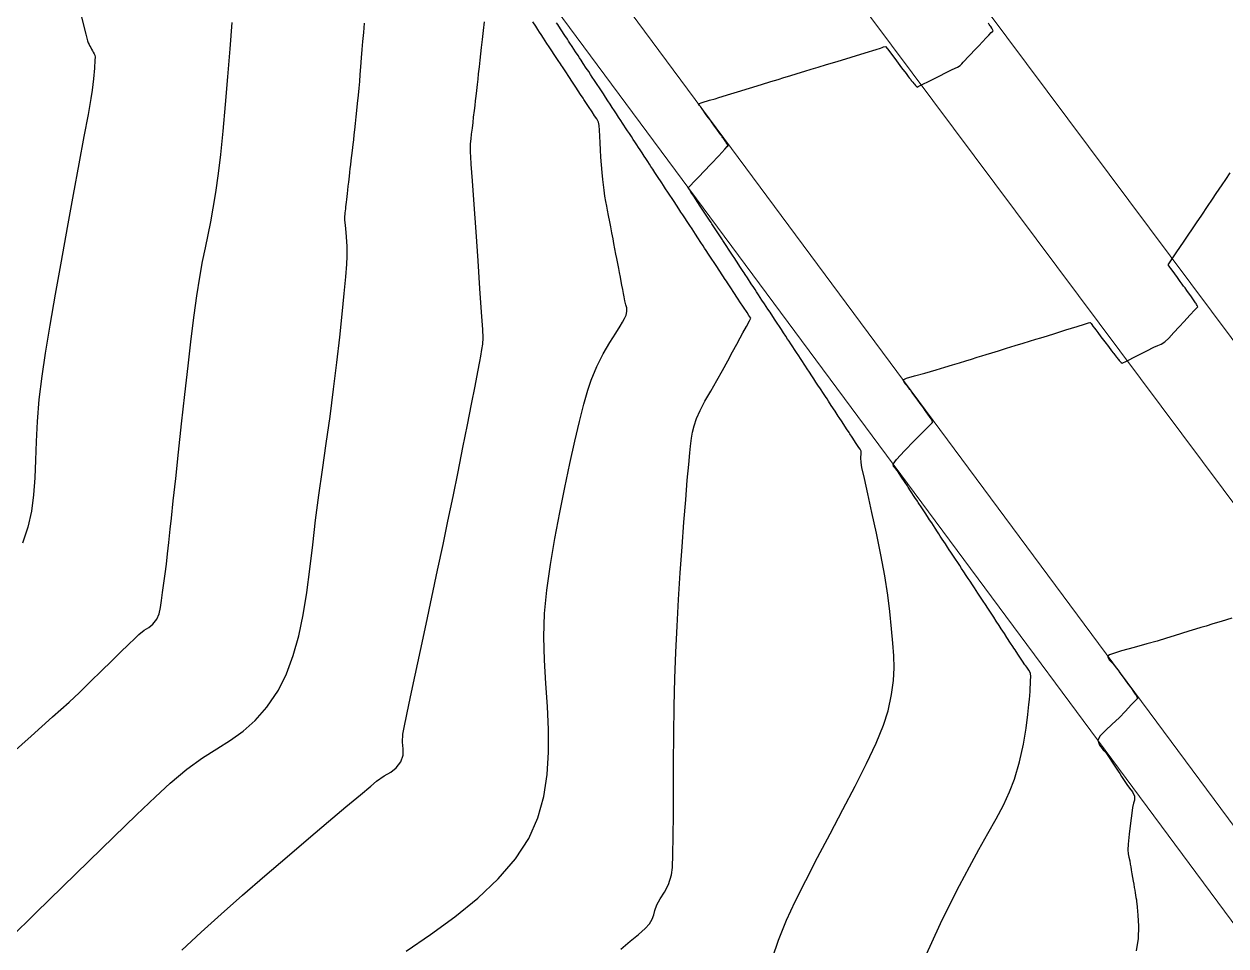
# Model space of a CAD drawing. Header units: millimetres. Extents: x 340454 to 342791, y 6993867 to 6995092.
# Drawn here: x 340795.8 to 340857.7, y 6994780.5 to 6994828 of the extents above; entities that cross this region are included whole.
import ezdxf

# ---------------------------------------------------------------- set-up
doc = ezdxf.new("R2010")
doc.units = ezdxf.units.MM
doc.header["$LTSCALE"] = 10
for name, color, linetype in [('T-HM-CURVA_INTERMEDIARIA', 45, 'Continuous'), ('T-HM-CURVA_MESTRA', 20, 'Continuous'), ('URB-Calçadas', 2, 'Continuous'), ('URB-Quadras', 3, 'Continuous')]:
    doc.layers.add(name, color=color, linetype=linetype)

msp = doc.modelspace()

# ---------------------------------------------------------------- linework, layer by layer
at = {"layer": 'T-HM-CURVA_INTERMEDIARIA', "color": 45, "linetype": 'Continuous', "lineweight": -3, "flags": 128}
for points, elevation in [([(340798.771, 6994828.387), (340799.009, 6994827.438), (340799.095, 6994827.095), (340799.114, 6994827.046), (340799.134, 6994827), (340799.178, 6994826.916), (340799.221, 6994826.833), (340799.264, 6994826.751), (340799.307, 6994826.67), (340799.348, 6994826.59), (340799.39, 6994826.511), (340799.431, 6994826.433), (340799.471, 6994826.356), (340799.484, 6994826.261), (340799.475, 6994826.096), (340799.449, 6994825.688), (340799.404, 6994825.141), (340799.34, 6994824.56), (340799.27, 6994824.134), (340799.122, 6994823.312), (340798.912, 6994822.165), (340798.653, 6994820.765), (340798.361, 6994819.182), (340798.051, 6994817.487), (340797.736, 6994815.753), (340797.432, 6994814.049), (340797.154, 6994812.447), (340796.915, 6994811.018), (340796.732, 6994809.834), (340796.584, 6994808.617), (340796.497, 6994807.498), (340796.448, 6994806.462), (340796.416, 6994805.495), (340796.379, 6994804.583), (340796.315, 6994803.714), (340796.202, 6994802.872), (340796.019, 6994802.045), (340795.744, 6994801.218)], 722), ([(340794.907, 6994790.135), (340796.195, 6994791.288), (340797.298, 6994792.274), (340798.147, 6994793.038), (340798.672, 6994793.527), (340799.251, 6994794.093), (340799.809, 6994794.64), (340800.33, 6994795.151), (340800.8, 6994795.611), (340801.202, 6994796.004), (340801.523, 6994796.313), (340801.745, 6994796.522), (340802.017, 6994796.735), (340802.252, 6994796.885), (340802.461, 6994797.05), (340802.655, 6994797.305), (340802.779, 6994797.586), (340802.858, 6994797.907), (340802.912, 6994798.274), (340802.961, 6994798.69), (340803.025, 6994799.159), (340803.095, 6994799.648), (340803.155, 6994800.142), (340803.212, 6994800.671), (340803.274, 6994801.264), (340803.351, 6994801.952), (340803.413, 6994802.513), (340803.51, 6994803.407), (340803.634, 6994804.561), (340803.779, 6994805.904), (340803.939, 6994807.366), (340804.107, 6994808.874), (340804.276, 6994810.359), (340804.44, 6994811.748), (340804.593, 6994812.971), (340804.727, 6994813.957), (340804.877, 6994814.919), (340805.022, 6994815.731), (340805.163, 6994816.444), (340805.301, 6994817.106), (340805.437, 6994817.769), (340805.571, 6994818.482), (340805.707, 6994819.295), (340805.843, 6994820.259), (340805.958, 6994821.242), (340806.08, 6994822.452), (340806.205, 6994823.813), (340806.328, 6994825.249), (340806.444, 6994826.685), (340806.549, 6994828.045)], 721), ([(340803.953, 6994780.265), (340804.944, 6994781.182), (340805.972, 6994782.11), (340807.079, 6994783.089), (340808.226, 6994784.087), (340809.372, 6994785.073), (340810.477, 6994786.015), (340811.501, 6994786.881), (340812.404, 6994787.64), (340813.146, 6994788.26), (340813.685, 6994788.709), (340813.983, 6994788.957), (340814.37, 6994789.232), (340814.71, 6994789.434), (340814.998, 6994789.648), (340815.23, 6994789.957), (340815.347, 6994790.308), (340815.349, 6994790.626), (340815.317, 6994790.965), (340815.332, 6994791.378), (340815.398, 6994791.736), (340815.534, 6994792.399), (340815.727, 6994793.314), (340815.966, 6994794.429), (340816.238, 6994795.691), (340816.53, 6994797.047), (340816.831, 6994798.445), (340817.127, 6994799.832), (340817.407, 6994801.155), (340817.658, 6994802.361), (340817.918, 6994803.63), (340818.177, 6994804.904), (340818.428, 6994806.144), (340818.663, 6994807.316), (340818.875, 6994808.381), (340819.057, 6994809.304), (340819.203, 6994810.049), (340819.304, 6994810.578), (340819.354, 6994810.856), (340819.41, 6994811.196), (340819.447, 6994811.467), (340819.465, 6994811.809), (340819.447, 6994812.23), (340819.391, 6994813.122), (340819.308, 6994814.347), (340819.209, 6994815.772), (340819.104, 6994817.259), (340819.003, 6994818.674), (340818.917, 6994819.881), (340818.856, 6994820.744), (340818.831, 6994821.128), (340818.82, 6994821.367), (340818.816, 6994821.558), (340818.824, 6994821.797), (340818.846, 6994822.057), (340818.878, 6994822.298), (340818.916, 6994822.597), (340818.951, 6994822.901), (340818.982, 6994823.17), (340819.021, 6994823.506), (340819.052, 6994823.774), (340819.078, 6994824.005), (340819.106, 6994824.247), (340819.141, 6994824.548), (340819.176, 6994824.856), (340819.207, 6994825.123), (340819.239, 6994825.403), (340819.279, 6994825.752), (340819.32, 6994826.11), (340819.356, 6994826.422), (340819.394, 6994826.752), (340819.441, 6994827.161), (340819.495, 6994827.629), (340819.547, 6994828.08)], 719), ([(340815.503, 6994780.198), (340816.767, 6994781.057), (340818.012, 6994781.971), (340819.189, 6994782.931), (340820.248, 6994783.929), (340821.141, 6994784.956), (340821.82, 6994786.005), (340822.286, 6994787.078), (340822.593, 6994788.179), (340822.768, 6994789.306), (340822.84, 6994790.455), (340822.835, 6994791.622), (340822.781, 6994792.803), (340822.706, 6994793.995), (340822.637, 6994795.194), (340822.602, 6994796.396), (340822.628, 6994797.598), (340822.744, 6994798.797), (340822.945, 6994800.127), (340823.171, 6994801.471), (340823.415, 6994802.804), (340823.67, 6994804.098), (340823.93, 6994805.329), (340824.186, 6994806.471), (340824.432, 6994807.497), (340824.66, 6994808.383), (340824.864, 6994809.101), (340825.037, 6994809.626), (340825.328, 6994810.317), (340825.66, 6994810.97), (340825.997, 6994811.555), (340826.3, 6994812.043), (340826.531, 6994812.405), (340826.654, 6994812.611), (340826.756, 6994812.805), (340826.833, 6994812.963), (340826.876, 6994813.157), (340826.869, 6994813.35), (340826.824, 6994813.508), (340826.771, 6994813.705), (340826.732, 6994813.908), (340826.7, 6994814.08), (340826.658, 6994814.296), (340826.617, 6994814.515), (340826.581, 6994814.701), (340826.537, 6994814.934), (340826.491, 6994815.172), (340826.453, 6994815.374), (340826.404, 6994815.627), (340826.355, 6994815.885), (340826.313, 6994816.105), (340826.261, 6994816.381), (340826.207, 6994816.662), (340826.161, 6994816.902), (340826.103, 6994817.204), (340826.045, 6994817.511), (340825.994, 6994817.776), (340825.931, 6994818.107), (340825.879, 6994818.369), (340825.833, 6994818.588), (340825.789, 6994818.815), (340825.741, 6994819.102), (340825.697, 6994819.403), (340825.662, 6994819.674), (340825.631, 6994819.963), (340825.597, 6994820.319), (340825.564, 6994820.72), (340825.538, 6994821.109), (340825.515, 6994821.485), (340825.493, 6994821.847), (340825.475, 6994822.191), (340825.464, 6994822.498), (340825.45, 6994822.746), (340825.42, 6994822.913), (340825.328, 6994823.083), (340825.204, 6994823.242), (340825.078, 6994823.434), (340824.894, 6994823.713), (340824.728, 6994823.967), (340824.654, 6994824.079), (340824.615, 6994824.138), (340824.483, 6994824.338), (340824.24, 6994824.708), (340824.104, 6994824.916), (340824.07, 6994824.968), (340824.035, 6994825.02), (340823.911, 6994825.209), (340823.687, 6994825.549), (340823.554, 6994825.753), (340823.502, 6994825.832), (340823.45, 6994825.91), (340823.333, 6994826.089), (340823.133, 6994826.392), (340823.003, 6994826.59), (340822.935, 6994826.694), (340822.867, 6994826.797), (340822.755, 6994826.968), (340822.581, 6994827.234), (340822.453, 6994827.427), (340822.37, 6994827.554), (340822.287, 6994827.68), (340822.177, 6994827.848), (340822.026, 6994828.077)], 718), ([(340826.556, 6994780.317), (340827.049, 6994780.713), (340827.477, 6994781.065), (340827.815, 6994781.368), (340828.038, 6994781.617), (340828.182, 6994781.863), (340828.258, 6994782.08), (340828.321, 6994782.307), (340828.423, 6994782.586), (340828.595, 6994782.905), (340828.804, 6994783.248), (340829.011, 6994783.648), (340829.176, 6994784.138), (340829.219, 6994784.518), (340829.246, 6994785.193), (340829.262, 6994786.115), (340829.27, 6994787.239), (340829.274, 6994788.518), (340829.279, 6994789.905), (340829.289, 6994791.354), (340829.308, 6994792.819), (340829.34, 6994794.252), (340829.389, 6994795.609), (340829.456, 6994796.944), (340829.536, 6994798.317), (340829.624, 6994799.693), (340829.718, 6994801.032), (340829.812, 6994802.299), (340829.903, 6994803.454), (340829.987, 6994804.461), (340830.059, 6994805.281), (340830.117, 6994805.879), (340830.155, 6994806.215), (340830.21, 6994806.626), (340830.258, 6994806.948), (340830.331, 6994807.263), (340830.459, 6994807.652), (340830.64, 6994808.06), (340830.894, 6994808.538), (340831.191, 6994809.059), (340831.503, 6994809.598), (340831.799, 6994810.125), (340832.068, 6994810.622), (340832.314, 6994811.076), (340832.529, 6994811.475), (340832.708, 6994811.804), (340832.842, 6994812.052), (340833.03, 6994812.391), (340833.188, 6994812.675), (340833.254, 6994812.812), (340833.214, 6994812.885), (340833.159, 6994812.957), (340833.065, 6994813.099), (340832.88, 6994813.38), (340832.697, 6994813.659), (340832.608, 6994813.794), (340832.572, 6994813.849), (340832.536, 6994813.904), (340832.414, 6994814.089), (340832.195, 6994814.423), (340832.058, 6994814.631), (340831.999, 6994814.721), (340831.939, 6994814.812), (340831.822, 6994814.99), (340831.633, 6994815.278), (340831.508, 6994815.468), (340831.439, 6994815.573), (340831.369, 6994815.679), (340831.255, 6994815.852), (340831.081, 6994816.117), (340830.958, 6994816.305), (340830.879, 6994816.425), (340830.799, 6994816.546), (340830.688, 6994816.716), (340830.53, 6994816.956), (340830.408, 6994817.142), (340830.319, 6994817.277), (340830.23, 6994817.413), (340830.118, 6994817.582), (340829.976, 6994817.799), (340829.858, 6994817.979), (340829.759, 6994818.129), (340829.66, 6994818.28), (340829.551, 6994818.446), (340829.422, 6994818.641), (340829.308, 6994818.816), (340829.199, 6994818.981), (340829.09, 6994819.147), (340828.984, 6994819.308), (340828.869, 6994819.483), (340828.758, 6994819.653), (340828.673, 6994819.782), (340828.605, 6994819.885), (340828.52, 6994820.014), (340828.418, 6994820.17), (340828.316, 6994820.325), (340828.208, 6994820.49), (340828.115, 6994820.63), (340828.042, 6994820.741), (340827.95, 6994820.881), (340827.851, 6994821.032), (340827.763, 6994821.167), (340827.657, 6994821.327), (340827.558, 6994821.478), (340827.479, 6994821.599), (340827.38, 6994821.748), (340827.283, 6994821.897), (340827.205, 6994822.015), (340827.107, 6994822.164), (340827.001, 6994822.326), (340826.908, 6994822.467), (340826.808, 6994822.619), (340826.718, 6994822.756), (340826.647, 6994822.864), (340826.557, 6994823.001), (340826.447, 6994823.169), (340826.338, 6994823.334), (340826.235, 6994823.492), (340826.121, 6994823.665), (340826.007, 6994823.838), (340825.893, 6994824.011), (340825.769, 6994824.2), (340825.662, 6994824.363), (340825.559, 6994824.519), (340825.457, 6994824.675), (340825.339, 6994824.854), (340825.201, 6994825.065), (340825.09, 6994825.234), (340824.998, 6994825.373), (340824.907, 6994825.512), (340824.784, 6994825.699), (340824.628, 6994825.936), (340824.517, 6994826.104), (340824.437, 6994826.227), (340824.357, 6994826.349), (340824.232, 6994826.538), (340824.057, 6994826.804), (340823.944, 6994826.977), (340823.875, 6994827.081), (340823.807, 6994827.186), (340823.681, 6994827.377), (340823.489, 6994827.669), (340823.372, 6994827.847), (340823.314, 6994827.935), (340823.257, 6994828.023)], 717), ([(340834.381, 6994779.869), (340834.679, 6994780.775), (340835.092, 6994781.805), (340835.54, 6994782.765), (340836.085, 6994783.851), (340836.697, 6994785.027), (340837.347, 6994786.254), (340838.003, 6994787.496), (340838.635, 6994788.714), (340839.214, 6994789.87), (340839.709, 6994790.927), (340840.09, 6994791.847), (340840.327, 6994792.593), (340840.505, 6994793.435), (340840.606, 6994794.153), (340840.642, 6994794.798), (340840.629, 6994795.422), (340840.578, 6994796.079), (340840.505, 6994796.819), (340840.422, 6994797.695), (340840.32, 6994798.541), (340840.158, 6994799.539), (340839.954, 6994800.625), (340839.728, 6994801.734), (340839.499, 6994802.802), (340839.285, 6994803.764), (340839.107, 6994804.556), (340838.983, 6994805.113), (340838.933, 6994805.371), (340838.932, 6994805.627), (340838.948, 6994805.841), (340838.949, 6994805.964), (340838.895, 6994806.06), (340838.826, 6994806.151), (340838.691, 6994806.357), (340838.477, 6994806.682), (340838.363, 6994806.856), (340838.316, 6994806.927), (340838.189, 6994807.12), (340837.954, 6994807.478), (340837.813, 6994807.693), (340837.76, 6994807.773), (340837.707, 6994807.853), (340837.594, 6994808.026), (340837.399, 6994808.322), (340837.263, 6994808.53), (340837.183, 6994808.651), (340837.104, 6994808.771), (340836.996, 6994808.936), (340836.841, 6994809.171), (340836.712, 6994809.367), (340836.609, 6994809.525), (340836.505, 6994809.682), (340836.4, 6994809.842), (340836.28, 6994810.024), (340836.162, 6994810.204), (340836.072, 6994810.341), (340836.001, 6994810.45), (340835.911, 6994810.586), (340835.813, 6994810.736), (340835.722, 6994810.873), (340835.612, 6994811.041), (340835.504, 6994811.205), (340835.418, 6994811.336), (340835.32, 6994811.485), (340835.228, 6994811.626), (340835.155, 6994811.737), (340835.062, 6994811.878), (340834.947, 6994812.053), (340834.835, 6994812.224), (340834.731, 6994812.382), (340834.621, 6994812.549), (340834.512, 6994812.715), (340834.388, 6994812.903), (340834.246, 6994813.12), (340834.137, 6994813.285), (340834.05, 6994813.419), (340833.962, 6994813.552), (340833.832, 6994813.749), (340833.661, 6994814.01), (340833.55, 6994814.178), (340833.481, 6994814.284), (340833.412, 6994814.389), (340833.283, 6994814.586), (340833.086, 6994814.885), (340832.969, 6994815.063), (340832.915, 6994815.144), (340832.862, 6994815.226), (340832.731, 6994815.424), (340832.516, 6994815.753), (340832.393, 6994815.939), (340832.352, 6994816.001), (340832.312, 6994816.063), (340832.18, 6994816.263), (340831.95, 6994816.613), (340831.823, 6994816.806), (340831.792, 6994816.853), (340831.761, 6994816.9), (340831.627, 6994817.105), (340831.385, 6994817.473), (340831.254, 6994817.673), (340831.211, 6994817.737), (340831.125, 6994817.869), (340830.924, 6994818.175), (340830.684, 6994818.54), (340830.498, 6994818.823), (340830.316, 6994819.099), (340830.176, 6994819.312), (340830.114, 6994819.407), (340830.069, 6994819.466), (340830.037, 6994819.525), (340830.127, 6994819.628), (340830.339, 6994819.848), (340830.592, 6994820.112), (340830.838, 6994820.372), (340831.21, 6994820.765), (340831.605, 6994821.182), (340831.918, 6994821.513), (340832.047, 6994821.649), (340832.086, 6994821.684), (340832.045, 6994821.771), (340832.019, 6994821.814), (340831.992, 6994821.858), (340831.963, 6994821.903), (340831.934, 6994821.947), (340831.9, 6994821.997), (340831.865, 6994822.049), (340831.824, 6994822.107), (340831.787, 6994822.161), (340831.757, 6994822.202), (340831.728, 6994822.242), (340831.662, 6994822.334), (340831.539, 6994822.504), (340831.453, 6994822.623), (340831.389, 6994822.712), (340831.325, 6994822.8), (340831.267, 6994822.88), (340831.176, 6994823.006), (340831.065, 6994823.158), (340830.931, 6994823.344), (340830.801, 6994823.523), (340830.738, 6994823.61), (340830.708, 6994823.652), (340830.678, 6994823.693), (340830.613, 6994823.767), (340830.562, 6994823.854), (340830.754, 6994823.925), (340831.131, 6994824.035), (340831.425, 6994824.119), (340831.608, 6994824.175), (340831.79, 6994824.231), (340832.055, 6994824.312), (340832.567, 6994824.469), (340833.196, 6994824.662), (340833.814, 6994824.852), (340834.289, 6994824.997), (340834.67, 6994825.114), (340834.966, 6994825.205), (340835.262, 6994825.296), (340835.643, 6994825.412), (340836.038, 6994825.533), (340836.372, 6994825.636), (340836.719, 6994825.742), (340837.153, 6994825.875), (340837.7, 6994826.043), (340838.422, 6994826.264), (340839.149, 6994826.487), (340839.712, 6994826.66), (340839.941, 6994826.73), (340840.017, 6994826.753), (340840.096, 6994826.786), (340840.197, 6994826.809), (340840.304, 6994826.683), (340840.513, 6994826.4), (340840.763, 6994826.062), (340841.026, 6994825.716), (340841.255, 6994825.415), (340841.363, 6994825.271), (340841.417, 6994825.202), (340841.461, 6994825.144), (340841.492, 6994825.104), (340841.524, 6994825.064), (340841.559, 6994825.019), (340841.594, 6994824.976), (340841.654, 6994824.903), (340841.691, 6994824.859), (340841.747, 6994824.795), (340841.791, 6994824.749), (340841.831, 6994824.719), (340841.875, 6994824.746), (340842.057, 6994824.837), (340842.478, 6994825.047), (340842.958, 6994825.286), (340843.318, 6994825.466), (340843.633, 6994825.62), (340843.896, 6994825.747), (340844.038, 6994825.825), (340844.123, 6994825.908), (340844.202, 6994825.998), (340844.288, 6994826.089), (340844.425, 6994826.234), (340844.591, 6994826.409), (340844.765, 6994826.594), (340844.991, 6994826.832), (340845.211, 6994827.065), (340845.37, 6994827.233), (340845.52, 6994827.391), (340845.645, 6994827.524), (340845.699, 6994827.581), (340845.738, 6994827.621), (340845.71, 6994827.681), (340845.665, 6994827.758), (340845.617, 6994827.832), (340845.586, 6994827.879), (340845.54, 6994827.947), (340845.501, 6994828.003)], 716), ([(340858.025, 6994797.358), (340857.48, 6994797.192), (340857.056, 6994797.061), (340856.708, 6994796.955), (340856.436, 6994796.872), (340856.165, 6994796.788), (340855.817, 6994796.682), (340855.433, 6994796.564), (340855.069, 6994796.452), (340854.673, 6994796.331), (340854.192, 6994796.183), (340853.655, 6994796.031), (340852.999, 6994795.855), (340852.357, 6994795.677), (340851.944, 6994795.548), (340851.737, 6994795.466), (340851.663, 6994795.422), (340851.649, 6994795.404), (340851.645, 6994795.374), (340851.66, 6994795.309), (340851.729, 6994795.203), (340851.862, 6994795.064), (340851.993, 6994794.929), (340852.082, 6994794.807), (340852.17, 6994794.685), (340852.267, 6994794.551), (340852.38, 6994794.394), (340852.519, 6994794.203), (340852.679, 6994793.982), (340852.756, 6994793.875), (340852.79, 6994793.829), (340852.825, 6994793.78), (340852.86, 6994793.731), (340852.893, 6994793.684), (340852.921, 6994793.644), (340852.953, 6994793.598), (340852.99, 6994793.544), (340853.022, 6994793.497), (340853.05, 6994793.453), (340853.08, 6994793.408), (340853.125, 6994793.335), (340853.157, 6994793.279), (340853.174, 6994793.228), (340853.084, 6994793.133), (340852.856, 6994792.895), (340852.548, 6994792.575), (340852.222, 6994792.233), (340851.875, 6994791.901), (340851.523, 6994791.582), (340851.246, 6994791.299), (340851.125, 6994791.074), (340851.214, 6994790.812), (340851.406, 6994790.583), (340851.522, 6994790.47), (340851.565, 6994790.403), (340851.609, 6994790.337), (340851.709, 6994790.185), (340851.9, 6994789.894), (340852.072, 6994789.633), (340852.175, 6994789.475), (340852.258, 6994789.35), (340852.356, 6994789.201), (340852.451, 6994789.056), (340852.527, 6994788.941), (340852.622, 6994788.796), (340852.768, 6994788.61), (340852.924, 6994788.409), (340853.023, 6994788.186), (340853.024, 6994787.99), (340852.97, 6994787.823), (340852.915, 6994787.613), (340852.876, 6994787.311), (340852.814, 6994786.804), (340852.748, 6994786.23), (340852.697, 6994785.725), (340852.679, 6994785.426), (340852.699, 6994785.216), (340852.735, 6994785.048), (340852.774, 6994784.865), (340852.804, 6994784.69), (340852.827, 6994784.55), (340852.853, 6994784.395), (340852.889, 6994784.186), (340852.921, 6994783.995), (340852.952, 6994783.811), (340852.979, 6994783.651), (340853.006, 6994783.491), (340853.03, 6994783.351), (340853.053, 6994783.212), (340853.074, 6994783.088), (340853.096, 6994782.964), (340853.114, 6994782.855), (340853.125, 6994782.756), (340853.133, 6994782.656), (340853.156, 6994782.48), (340853.199, 6994782.069), (340853.227, 6994781.502), (340853.205, 6994780.86), (340853.099, 6994780.223)], 714)]:
    msp.add_lwpolyline(points, dxfattribs=dict(at, elevation=elevation))
at = {"layer": 'T-HM-CURVA_MESTRA', "color": 20, "linetype": 'Continuous', "lineweight": -3, "flags": 128}
for points, elevation in [([(340795.115, 6994780.884), (340796.437, 6994782.182), (340797.807, 6994783.522), (340799.166, 6994784.847), (340800.456, 6994786.1), (340801.621, 6994787.223), (340802.603, 6994788.16), (340803.345, 6994788.852), (340804.212, 6994789.582), (340805.013, 6994790.157), (340805.757, 6994790.636), (340806.452, 6994791.078), (340807.108, 6994791.541), (340807.732, 6994792.085), (340808.334, 6994792.768), (340808.922, 6994793.65), (340809.346, 6994794.498), (340809.69, 6994795.435), (340809.969, 6994796.452), (340810.195, 6994797.539), (340810.381, 6994798.688), (340810.542, 6994799.887), (340810.69, 6994801.129), (340810.838, 6994802.402), (340811, 6994803.698), (340811.19, 6994805.007), (340811.393, 6994806.356), (340811.586, 6994807.75), (340811.767, 6994809.152), (340811.933, 6994810.523), (340812.081, 6994811.827), (340812.21, 6994813.024), (340812.315, 6994814.077), (340812.395, 6994814.947), (340812.448, 6994815.597), (340812.47, 6994815.988), (340812.464, 6994816.5), (340812.434, 6994817), (340812.393, 6994817.432), (340812.358, 6994817.739), (340812.342, 6994817.864), (340812.341, 6994817.931), (340812.341, 6994817.998), (340812.349, 6994818.075), (340812.359, 6994818.159), (340812.369, 6994818.247), (340812.38, 6994818.342), (340812.392, 6994818.442), (340812.404, 6994818.552), (340812.418, 6994818.666), (340812.432, 6994818.794), (340812.447, 6994818.925), (340812.465, 6994819.078), (340812.483, 6994819.231), (340812.504, 6994819.414), (340812.526, 6994819.605), (340812.55, 6994819.82), (340812.569, 6994819.979), (340812.586, 6994820.13), (340812.608, 6994820.317), (340812.63, 6994820.516), (340812.652, 6994820.706), (340812.68, 6994820.943), (340812.709, 6994821.197), (340812.737, 6994821.446), (340812.773, 6994821.754), (340812.803, 6994822.008), (340812.831, 6994822.253), (340812.862, 6994822.522), (340812.899, 6994822.847), (340812.936, 6994823.188), (340812.971, 6994823.514), (340813.007, 6994823.87), (340813.048, 6994824.302), (340813.081, 6994824.669), (340813.111, 6994825.012), (340813.139, 6994825.364), (340813.171, 6994825.757), (340813.21, 6994826.222), (340813.246, 6994826.645), (340813.281, 6994827.072), (340813.319, 6994827.521), (340813.36, 6994828.006)], 720), ([(340842.122, 6994779.632), (340842.583, 6994780.648), (340843.035, 6994781.626), (340843.471, 6994782.543), (340844, 6994783.596), (340844.514, 6994784.559), (340845.006, 6994785.443), (340845.467, 6994786.26), (340845.89, 6994787.02), (340846.265, 6994787.734), (340846.586, 6994788.415), (340846.843, 6994789.072), (340847.104, 6994789.963), (340847.3, 6994790.861), (340847.439, 6994791.698), (340847.53, 6994792.406), (340847.584, 6994792.918), (340847.608, 6994793.166), (340847.634, 6994793.377), (340847.647, 6994793.588), (340847.654, 6994793.779), (340847.656, 6994793.968), (340847.657, 6994794.145), (340847.678, 6994794.339), (340847.664, 6994794.522), (340847.581, 6994794.686), (340847.473, 6994794.831), (340847.418, 6994794.896), (340847.379, 6994794.955), (340847.252, 6994795.148), (340847.013, 6994795.512), (340846.868, 6994795.733), (340846.811, 6994795.82), (340846.754, 6994795.906), (340846.64, 6994796.079), (340846.451, 6994796.367), (340846.317, 6994796.57), (340846.238, 6994796.692), (340846.158, 6994796.813), (340846.05, 6994796.978), (340845.895, 6994797.213), (340845.767, 6994797.407), (340845.665, 6994797.563), (340845.563, 6994797.718), (340845.459, 6994797.877), (340845.338, 6994798.06), (340845.217, 6994798.244), (340845.124, 6994798.386), (340845.05, 6994798.499), (340844.957, 6994798.641), (340844.859, 6994798.79), (340844.774, 6994798.919), (340844.667, 6994799.081), (340844.551, 6994799.258), (340844.451, 6994799.411), (340844.351, 6994799.563), (340844.228, 6994799.749), (340844.117, 6994799.918), (340844.017, 6994800.071), (340843.916, 6994800.224), (340843.802, 6994800.398), (340843.669, 6994800.6), (340843.567, 6994800.755), (340843.482, 6994800.885), (340843.396, 6994801.015), (340843.277, 6994801.196), (340843.121, 6994801.434), (340843.017, 6994801.592), (340842.947, 6994801.699), (340842.877, 6994801.805), (340842.756, 6994801.99), (340842.575, 6994802.264), (340842.467, 6994802.429), (340842.412, 6994802.512), (340842.358, 6994802.595), (340842.234, 6994802.784), (340842.031, 6994803.092), (340841.917, 6994803.266), (340841.878, 6994803.326), (340841.839, 6994803.385), (340841.711, 6994803.579), (340841.488, 6994803.919), (340841.367, 6994804.103), (340841.321, 6994804.173), (340841.211, 6994804.34), (340840.992, 6994804.673), (340840.816, 6994804.941), (340840.706, 6994805.071), (340840.613, 6994805.175), (340840.581, 6994805.299), (340840.758, 6994805.538), (340841.173, 6994805.984), (340841.675, 6994806.495), (340842.114, 6994806.933), (340842.339, 6994807.157), (340842.505, 6994807.334), (340842.591, 6994807.424), (340842.629, 6994807.469), (340842.607, 6994807.513), (340842.581, 6994807.56), (340842.542, 6994807.624), (340842.491, 6994807.702), (340842.459, 6994807.75), (340842.409, 6994807.824), (340842.375, 6994807.871), (340842.331, 6994807.936), (340842.294, 6994807.987), (340842.246, 6994808.054), (340842.18, 6994808.145), (340842.11, 6994808.241), (340842.075, 6994808.289), (340842.041, 6994808.337), (340841.98, 6994808.421), (340841.856, 6994808.592), (340841.723, 6994808.776), (340841.607, 6994808.936), (340841.512, 6994809.068), (340841.454, 6994809.147), (340841.395, 6994809.229), (340841.336, 6994809.311), (340841.197, 6994809.451), (340841.106, 6994809.629), (340841.279, 6994809.719), (340841.685, 6994809.839), (340842.228, 6994809.985), (340842.808, 6994810.151), (340843.243, 6994810.285), (340843.641, 6994810.407), (340844.003, 6994810.518), (340844.331, 6994810.618), (340844.626, 6994810.709), (340844.92, 6994810.799), (340845.149, 6994810.869), (340845.378, 6994810.939), (340845.672, 6994811.029), (340846.012, 6994811.133), (340846.434, 6994811.263), (340846.879, 6994811.399), (340847.289, 6994811.525), (340847.604, 6994811.622), (340847.938, 6994811.724), (340848.203, 6994811.805), (340848.536, 6994811.907), (340848.919, 6994812.028), (340849.475, 6994812.205), (340850.06, 6994812.39), (340850.452, 6994812.509), (340850.654, 6994812.566), (340850.726, 6994812.583), (340850.741, 6994812.583), (340850.757, 6994812.575), (340850.787, 6994812.547), (340850.829, 6994812.484), (340850.88, 6994812.4), (340850.952, 6994812.305), (340851.028, 6994812.206), (340851.125, 6994812.078), (340851.292, 6994811.858), (340851.485, 6994811.603), (340851.679, 6994811.347), (340851.842, 6994811.133), (340851.916, 6994811.034), (340851.953, 6994810.986), (340851.991, 6994810.938), (340852.041, 6994810.873), (340852.089, 6994810.811), (340852.124, 6994810.769), (340852.158, 6994810.726), (340852.198, 6994810.678), (340852.235, 6994810.634), (340852.291, 6994810.569), (340852.335, 6994810.523), (340852.38, 6994810.492), (340852.6, 6994810.602), (340853.101, 6994810.856), (340853.649, 6994811.133), (340854.011, 6994811.315), (340854.222, 6994811.408), (340854.39, 6994811.48), (340854.582, 6994811.6), (340854.789, 6994811.789), (340855.049, 6994812.067), (340855.323, 6994812.373), (340855.572, 6994812.646), (340855.878, 6994812.969), (340856.134, 6994813.24), (340856.243, 6994813.355), (340856.282, 6994813.391), (340856.244, 6994813.473), (340856.217, 6994813.518), (340856.188, 6994813.565), (340856.159, 6994813.609), (340856.13, 6994813.653), (340856.098, 6994813.702), (340856.063, 6994813.752), (340856.022, 6994813.811), (340855.983, 6994813.867), (340855.951, 6994813.912), (340855.919, 6994813.956), (340855.848, 6994814.054), (340855.717, 6994814.236), (340855.621, 6994814.368), (340855.55, 6994814.466), (340855.479, 6994814.564), (340855.38, 6994814.701), (340855.234, 6994814.903), (340855.098, 6994815.09), (340854.959, 6994815.282), (340854.893, 6994815.374), (340854.847, 6994815.438), (340854.801, 6994815.492), (340854.758, 6994815.561), (340854.894, 6994815.774), (340855.205, 6994816.234), (340855.54, 6994816.726), (340855.751, 6994817.035), (340855.856, 6994817.192), (340855.94, 6994817.317), (340856.046, 6994817.473), (340856.214, 6994817.723), (340856.479, 6994818.117), (340856.776, 6994818.558), (340857.04, 6994818.951), (340857.231, 6994819.234), (340857.379, 6994819.454), (340857.528, 6994819.675), (340857.719, 6994819.958), (340857.947, 6994820.297)], 715)]:
    msp.add_lwpolyline(points, dxfattribs=dict(at, elevation=elevation))
at = {"layer": 'URB-Calçadas', "lineweight": 0}
msp.add_lwpolyline([(340806.342, 6994872.634), (340909.897, 6994733.971, 0.414214), (340913.396, 6994733.464), (340913.396, 6994733.464, 0.414214), (340913.904, 6994736.963), (340811.626, 6994873.916)], format="xyb", close=True, dxfattribs=at)
msp.add_lwpolyline([(340796.225, 6994870.179), (340906.495, 6994721.409, -0.46051), (340904.534, 6994710.62), (340864.207, 6994680.73, -0.414662), (340853.709, 6994682.298), (340727.258, 6994853.445)], format="xyb", dxfattribs=at)
at = {"layer": 'URB-Quadras', "color": 252, "lineweight": 0}
msp.add_lwpolyline([(340760.794, 6994812.262), (340783.989, 6994830.301), (340761.409, 6994861.732), (340793.06, 6994869.411), (340904.085, 6994719.623, -0.414214), (340903.045, 6994712.629), (340862.719, 6994682.738, -0.414662), (340855.72, 6994683.784), (340760.794, 6994812.262)], format="xyb", dxfattribs=at)

doc.saveas('drawing.dxf')
